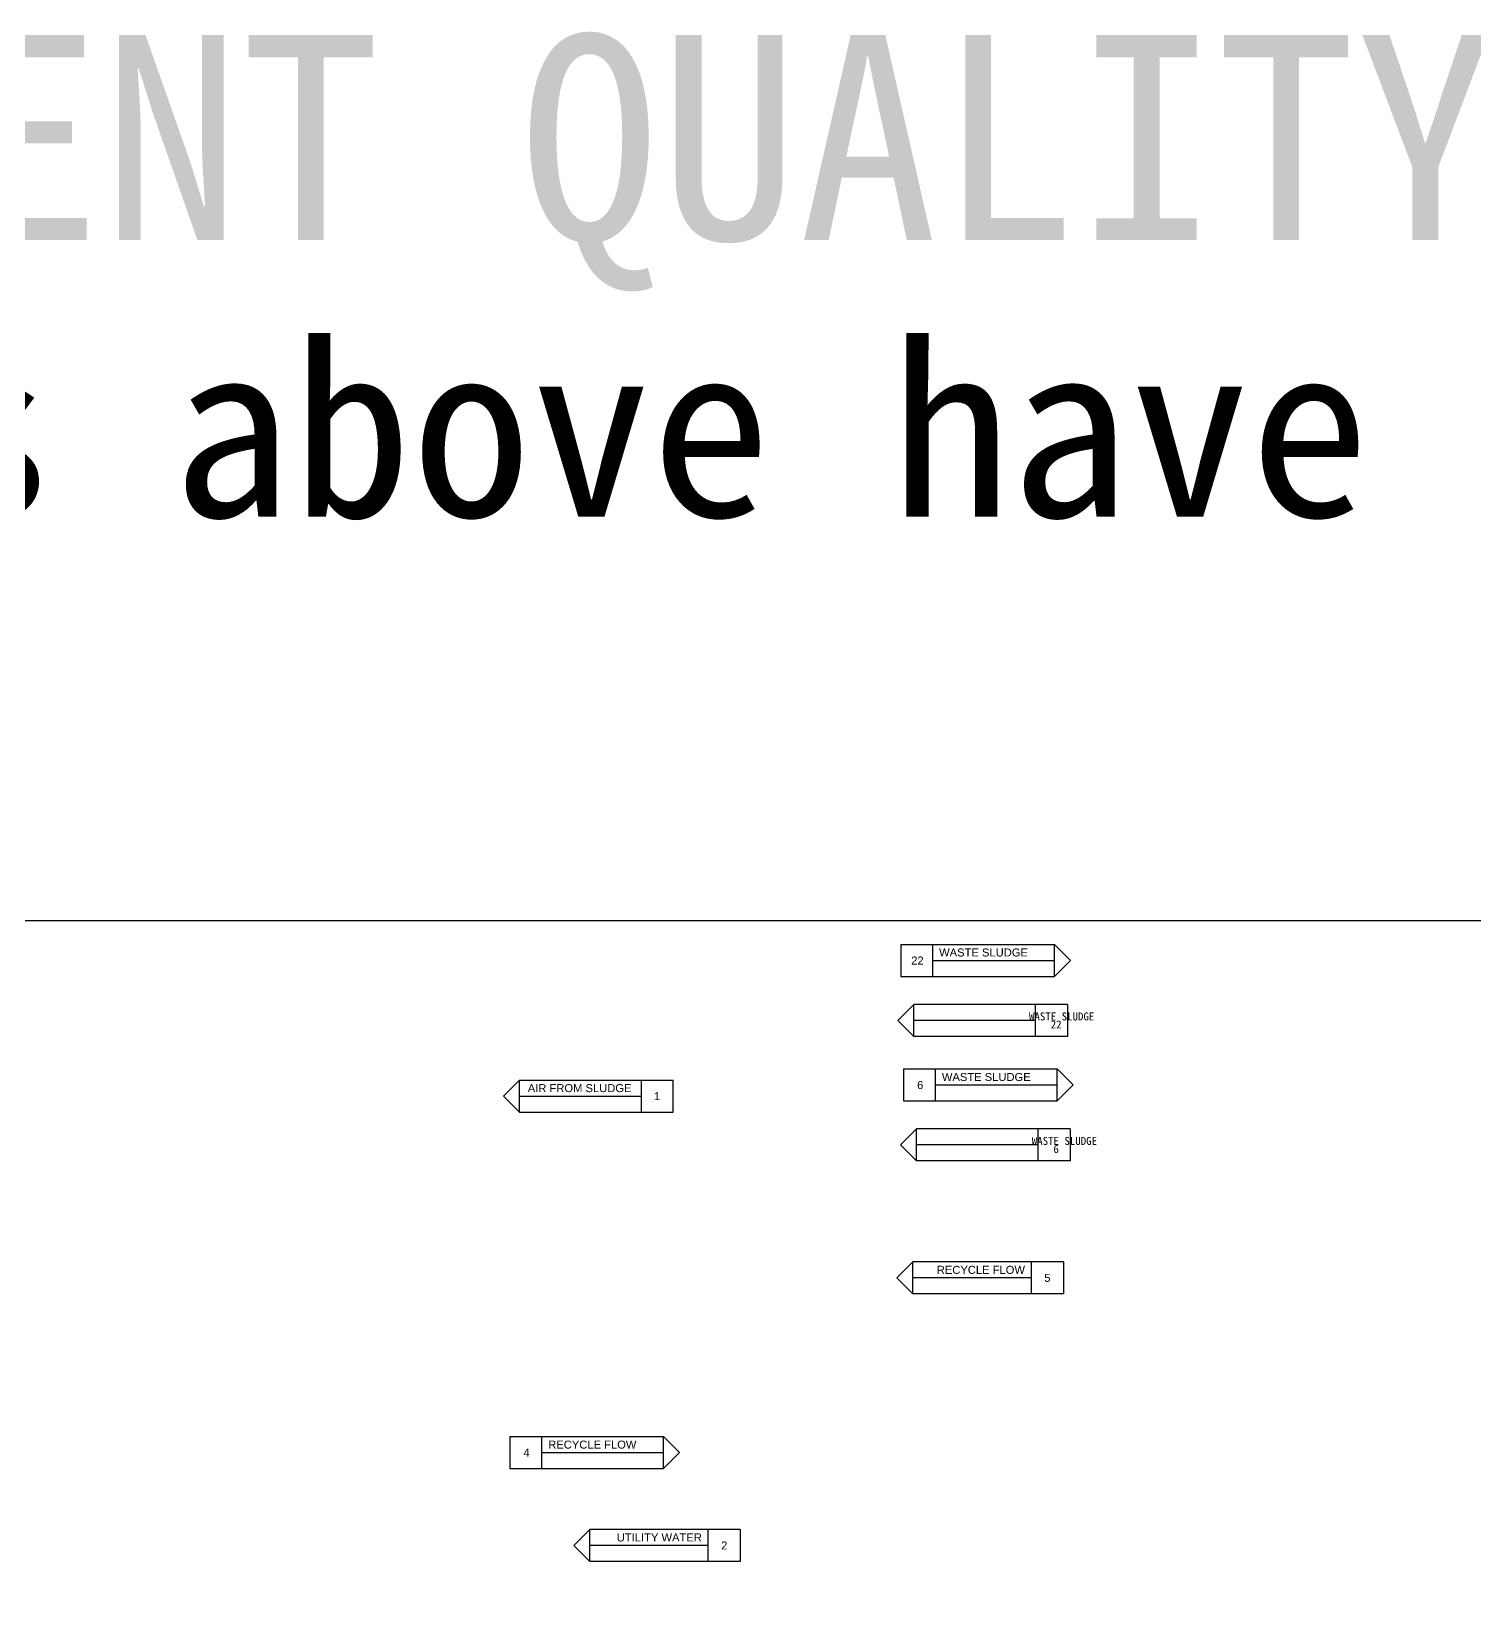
# Model space of a CAD drawing. Extents: x 2684 to 7761, y 1353 to 2487.
# Drawn here: x 3224.6 to 3675.4, y 1947.7 to 2441.7 of the extents above; entities that cross this region are included whole.
import ezdxf
from ezdxf.enums import TextEntityAlignment as Align

# ---------------------------------------------------------------- set-up
doc = ezdxf.new("R2018")
doc.units = 0
doc.header["$LTSCALE"] = 0.25
doc.layers.add('Text', color=7, linetype='Continuous', lineweight=25, true_color=0xffffff)
doc.styles.add('RefAL1AirfromSludge$0$Organica', font='arial.ttf')
doc.styles.add('RefAL2UtilityWater$0$Organica', font='arial.ttf')
doc.styles.add('RefAL5Leachate$0$Organica', font='arial.ttf')
doc.styles.add('RefAR22WasteSludge$0$Organica', font='arial.ttf')
doc.styles.add('RefAR4Leachate$0$Organica', font='arial.ttf')

# ---------------------------------------------------------------- blocks, each defined once
blk = doc.blocks.new('RefAL2UtilityWater')
at = {"lineweight": 25, "ltscale": 0.25}
for p, q in [((5, 5), (0, 0)), ((52, 5), (5, 5)), ((5, -5), (5, 5)), ((42, -5), (42, 5)), ((52, 5), (52, -5)), ((5, -5), (0, 0)), ((42, 0), (5, 0)), ((52, -5), (5, -5))]:
    blk.add_line(p, q, dxfattribs=at)
at = {"layer": 'Text', "lineweight": 30, "flags": 104}
blk.add_attdef('Name', text='', height=2.5, dxfattribs=at).set_placement((40, 2.5), align=Align.MIDDLE_RIGHT)
blk.add_attdef('ID', text='', height=2.5, dxfattribs=at).set_placement((47, 0), align=Align.MIDDLE_CENTER)
blk = doc.blocks.new('RefAR4Leachate')
at = {"lineweight": 25, "ltscale": 0.25}
for p, q in [((0, 5), (48, 5)), ((0, 5), (0, -5)), ((10, -5), (10, 5)), ((48, -5), (48, 5)), ((48, 5), (53, 0)), ((10, 0), (48, 0)), ((48, -5), (53, 0)), ((0, -5), (48, -5))]:
    blk.add_line(p, q, dxfattribs=at)
at = {"layer": 'Text', "lineweight": 30, "flags": 104}
blk.add_attdef('Name', text='', height=2.5, dxfattribs=at).set_placement((12, 2.5), align=Align.MIDDLE_LEFT)
blk.add_attdef('ID', text='', height=2.5, dxfattribs=at).set_placement((5.22, 0), align=Align.MIDDLE_CENTER)
blk = doc.blocks.new('RefAL5Leachate')
at = {"lineweight": 25, "ltscale": 0.25}
for p, q in [((-47, 5), (-52, 0)), ((0, 5), (-47, 5)), ((-47, -5), (-47, 5)), ((-10, -5), (-10, 5)), ((0, 5), (0, -5)), ((-47, -5), (-52, 0)), ((-10, 0), (-47, 0)), ((0, -5), (-47, -5))]:
    blk.add_line(p, q, dxfattribs=at)
at = {"layer": 'Text', "lineweight": 30, "flags": 104}
blk.add_attdef('Name', text='', height=2.5, dxfattribs=at).set_placement((-12, 2.5), align=Align.MIDDLE_RIGHT)
blk.add_attdef('ID', text='', height=2.5, dxfattribs=at).set_placement((-5, 0), align=Align.MIDDLE_CENTER)
blk = doc.blocks.new('RefAL6WasteSludge')
at = {"lineweight": 25, "ltscale": 0.25}
for p, q in [((5, 5), (0, 0)), ((53, 5), (5, 5)), ((5, -5), (5, 5)), ((43, -5), (43, 5)), ((53, 5), (53, -5)), ((43, 0), (5, 0)), ((5, -5), (0, 0)), ((53, -5), (5, -5))]:
    blk.add_line(p, q, dxfattribs=at)
at = {"layer": 'Text', "lineweight": 30, "flags": 104}
blk.add_attdef('Name', text='', height=2.5, dxfattribs=at).set_placement((41, 2.5), align=Align.MIDDLE_RIGHT)
blk.add_attdef('ID', text='', height=2.5, dxfattribs=at).set_placement((47.78, 0), align=Align.MIDDLE_CENTER)
blk = doc.blocks.new('RefAR1AirfromSludge')
at = {"lineweight": 25, "ltscale": 0.25}
for p, q in [((5, 5), (0, 0)), ((5, 5), (53, 5)), ((5, -5), (5, 5)), ((43, 5), (43, -5)), ((53, -5), (53, 5)), ((5, -5), (0, 0)), ((5, 0), (43, 0)), ((5, -5), (53, -5))]:
    blk.add_line(p, q, dxfattribs=at)
at = {"layer": 'Text', "lineweight": 30, "flags": 104}
blk.add_attdef('Name', text='', height=2.5, dxfattribs=at).set_placement((40, 2.5), align=Align.MIDDLE_RIGHT)
blk.add_attdef('ID', text='', height=2.5, dxfattribs=at).set_placement((48, 0), align=Align.MIDDLE_CENTER)
blk = doc.blocks.new('RefAR6WasteSludge')
at = {"lineweight": 25, "ltscale": 0.25}
for p, q in [((0, 5), (48, 5)), ((0, 5), (0, -5)), ((10, -5), (10, 5)), ((48, -5), (48, 5)), ((48, 5), (53, 0)), ((10, 0), (48, 0)), ((48, -5), (53, 0)), ((0, -5), (48, -5))]:
    blk.add_line(p, q, dxfattribs=at)
at = {"layer": 'Text', "lineweight": 30, "flags": 104}
blk.add_attdef('Name', text='', height=2.5, dxfattribs=at).set_placement((12, 2.5), align=Align.MIDDLE_LEFT)
blk.add_attdef('ID', text='', height=2.5, dxfattribs=at).set_placement((5.22, 0), align=Align.MIDDLE_CENTER)
blk = doc.blocks.new('RefPIDInfluent')
at = {"lineweight": 30, "flags": 104}
for tag, height, p in [('NAME1', 2.5, (-37.9, 61.25)), ('PARAM', 2.5, (-61.14, 53.29)), ('VALUE', 2.5, (-31.63, 53.2)), ('UNIT', 2.5, (-10.04, 53.16)), ('COD', 2, (-31.5, 45.02)), ('BOD5', 2, (-31.5, 36.81)), ('TSS', 2, (-31.5, 28.72)), ('TN', 2, (-31.5, 20.47)), ('NH4N', 2, (-31.5, 12.29)), ('TP', 2, (-31.5, 4.12)), ('PO4_3_P', 2, (-31.5, -4.08)), ('NAME3', 2.5, (-37.9, -12.35)), ('TMIN', 2, (-31.5, -20.49)), ('TMAX', 2, (-31.5, -28.72)), ('NAME2', 2.5, (-37.71, -36.75)), ('QAVG', 2, (-31.5, -45.27)), ('QPEAKDH', 2, (-31.5, -53.27)), ('QPEAKD', 2, (-31.5, -61.47)), ('QPEAK', 2, (-31.5, -69.71))]:
    blk.add_attdef(tag, text='', height=height, dxfattribs=at).set_placement(p, align=Align.MIDDLE_CENTER)
blk.add_attdef('i18N-PID-0003', text='', height=2.5, dxfattribs=at).set_placement((-77, -75.8), align=Align.TOP_LEFT)
blk = doc.blocks.new('RefPIDEfluent')
at = {"lineweight": 30, "flags": 104}
for tag, p in [('NAME1', (32.5, 46.5)), ('PARAM', (13, 37)), ('VALUE', (35.5, 37)), ('UNIT', (55, 37))]:
    blk.add_attdef(tag, text='', height=2.5, dxfattribs=at).set_placement(p, align=Align.MIDDLE_CENTER)
for tag, p in [('COD_COMPL', (34.26, 29.26)), ('BOD_compl', (34.26, 21.26)), ('TSS_compl', (34.26, 13.26)), ('N_tot_compl', (34.26, 5.28)), ('P_tot_compl', (34.26, -2.72)), ('Ammonia_compl', (34.26, -10.72)), ('NITRATE_COMPL', (34.26, -18.74)), ('FOG_COMPL', (34.26, -26.74)), ('FC_COMPL', (34.26, -34.74)), ('TC_COMPL', (34.26, -42.74))]:
    blk.add_attdef(tag, text='', height=2, dxfattribs=at).set_placement(p, align=Align.TOP_CENTER)
blk = doc.blocks.new('RefAL22WasteSludge')
at = {"lineweight": 25, "ltscale": 0.25}
for p, q in [((5, 5), (0, 0)), ((53, 5), (5, 5)), ((5, -5), (5, 5)), ((43, -5), (43, 5)), ((53, 5), (53, -5)), ((43, 0), (5, 0)), ((5, -5), (0, 0)), ((53, -5), (5, -5))]:
    blk.add_line(p, q, dxfattribs=at)
at = {"layer": 'Text', "lineweight": 30, "flags": 104}
blk.add_attdef('Name', text='', height=2.5, dxfattribs=at).set_placement((41, 2.5), align=Align.MIDDLE_RIGHT)
blk.add_attdef('ID', text='', height=2.5, dxfattribs=at).set_placement((47.78, 0), align=Align.MIDDLE_CENTER)
blk = doc.blocks.new('RefAR22WasteSludge')
at = {"lineweight": 25, "ltscale": 0.25}
for p, q in [((0, 5), (48, 5)), ((0, 5), (0, -5)), ((10, -5), (10, 5)), ((48, -5), (48, 5)), ((48, 5), (53, 0)), ((10, 0), (48, 0)), ((48, -5), (53, 0)), ((0, -5), (48, -5))]:
    blk.add_line(p, q, dxfattribs=at)
at = {"layer": 'Text', "lineweight": 30, "flags": 104}
blk.add_attdef('Name', text='', height=2.5, dxfattribs=at).set_placement((12, 2.5), align=Align.MIDDLE_LEFT)
blk.add_attdef('ID', text='', height=2.5, dxfattribs=at).set_placement((5.22, 0), align=Align.MIDDLE_CENTER)

msp = doc.modelspace()

# ---------------------------------------------------------------- linework, layer by layer
at = {"color": 4, "lineweight": 25, "ltscale": 0.25}
msp.add_lwpolyline([(3074.35, 2164.14), (3859.84, 2164.14), (3859.84, 1352.88), (3074.35, 1352.88)], close=True, dxfattribs=at)

# ---------------------------------------------------------------- block references
ref = msp.add_blockref('RefPIDInfluent', (2859.11, 2420.98))
lines = msp.add_mtext('* Parameters above have been provided by the Client, for additional assumed parameters please refer to the Design Basis Document', dxfattribs={"insert": (2782.11, 2345.18), "char_height": 55, "attachment_point": 1})
ref.add_attrib('i18N-PID-0003', '', (2782.11, 2345.18), dxfattribs={"flags": 104}).embed_mtext(lines)
ref = msp.add_blockref('RefPIDEfluent', (2952.75, 2394.19))
lines = msp.add_mtext('EFFLUENT QUALITY REQUIREMENT', dxfattribs={"insert": (2985.25, 2440.69), "char_height": 64, "attachment_point": 1})
ref.add_attrib('NAME1', '', (2985.25, 2440.69), dxfattribs={"flags": 104}).embed_mtext(lines)
ref = msp.add_blockref('RefAR22WasteSludge', (3496.16, 2151.6))
ref.add_attrib('ID', '22', dxfattribs={"layer": '', "height": 2.5, "style": 'RefAR22WasteSludge$0$Organica'}).set_placement((3501.38, 2151.6), align=Align.MIDDLE_CENTER)
ref.add_attrib('Name', 'WASTE SLUDGE', dxfattribs={"layer": '', "height": 2.5, "style": 'RefAR22WasteSludge$0$Organica'}).set_placement((3508.16, 2154.1), align=Align.MIDDLE_LEFT)
ref = msp.add_blockref('RefAL22WasteSludge', (3495.24, 2132.88))
lines = msp.add_mtext('22', dxfattribs={"layer": '', "insert": (3543.02, 2132.88), "char_height": 2.5, "attachment_point": 1})
ref.add_attrib('ID', '', (3543.02, 2132.88), dxfattribs={"flags": 104}).embed_mtext(lines)
lines = msp.add_mtext('WASTE SLUDGE', dxfattribs={"layer": '', "insert": (3536.24, 2135.38), "char_height": 2.5, "attachment_point": 1})
ref.add_attrib('Name', '', (3536.24, 2135.38), dxfattribs={"flags": 104}).embed_mtext(lines)
ref = msp.add_blockref('RefAR6WasteSludge', (3497.02, 2112.72))
ref.add_attrib('ID', '6', dxfattribs={"layer": '', "height": 2.5, "style": 'RefAR22WasteSludge$0$Organica'}).set_placement((3502.25, 2112.72), align=Align.MIDDLE_CENTER)
ref.add_attrib('Name', 'WASTE SLUDGE', dxfattribs={"layer": '', "height": 2.5, "style": 'RefAR22WasteSludge$0$Organica'}).set_placement((3509.02, 2115.22), align=Align.MIDDLE_LEFT)
ref = msp.add_blockref('RefAR1AirfromSludge', (3372.02, 2109.24))
ref.add_attrib('ID', '1', dxfattribs={"layer": '', "height": 2.5, "style": 'RefAL1AirfromSludge$0$Organica'}).set_placement((3420.02, 2109.24), align=Align.MIDDLE_CENTER)
ref.add_attrib('Name', 'AIR FROM SLUDGE', dxfattribs={"layer": '', "height": 2.5, "style": 'RefAL1AirfromSludge$0$Organica'}).set_placement((3412.02, 2111.74), align=Align.MIDDLE_RIGHT)
ref = msp.add_blockref('RefAL6WasteSludge', (3496.1, 2093.99))
lines = msp.add_mtext('6', dxfattribs={"layer": '', "insert": (3543.88, 2093.99), "char_height": 2.5, "attachment_point": 1})
ref.add_attrib('ID', '', (3543.88, 2093.99), dxfattribs={"flags": 104}).embed_mtext(lines)
lines = msp.add_mtext('WASTE SLUDGE', dxfattribs={"layer": '', "insert": (3537.1, 2096.49), "char_height": 2.5, "attachment_point": 1})
ref.add_attrib('Name', '', (3537.1, 2096.49), dxfattribs={"flags": 104}).embed_mtext(lines)
ref = msp.add_blockref('RefAL5Leachate', (3546.98, 2052.48))
ref.add_attrib('ID', '5', dxfattribs={"layer": '', "height": 2.5, "style": 'RefAL5Leachate$0$Organica'}).set_placement((3541.98, 2052.48), align=Align.MIDDLE_CENTER)
ref.add_attrib('Name', 'RECYCLE FLOW', dxfattribs={"layer": '', "height": 2.5, "style": 'RefAL5Leachate$0$Organica'}).set_placement((3534.98, 2054.98), align=Align.MIDDLE_RIGHT)
ref = msp.add_blockref('RefAR4Leachate', (3374.02, 1997.89))
ref.add_attrib('ID', '4', dxfattribs={"layer": '', "height": 2.5, "style": 'RefAR4Leachate$0$Organica'}).set_placement((3379.24, 1997.89), align=Align.MIDDLE_CENTER)
ref.add_attrib('Name', 'RECYCLE FLOW', dxfattribs={"layer": '', "height": 2.5, "style": 'RefAR4Leachate$0$Organica'}).set_placement((3386.02, 2000.39), align=Align.MIDDLE_LEFT)
ref = msp.add_blockref('RefAL2UtilityWater', (3394.02, 1968.89))
ref.add_attrib('ID', '2', dxfattribs={"layer": '', "height": 2.5, "style": 'RefAL2UtilityWater$0$Organica'}).set_placement((3441.02, 1968.89), align=Align.MIDDLE_CENTER)
ref.add_attrib('Name', 'UTILITY WATER', dxfattribs={"layer": '', "height": 2.5, "style": 'RefAL2UtilityWater$0$Organica'}).set_placement((3434.02, 1971.39), align=Align.MIDDLE_RIGHT)

doc.saveas('drawing.dxf')
